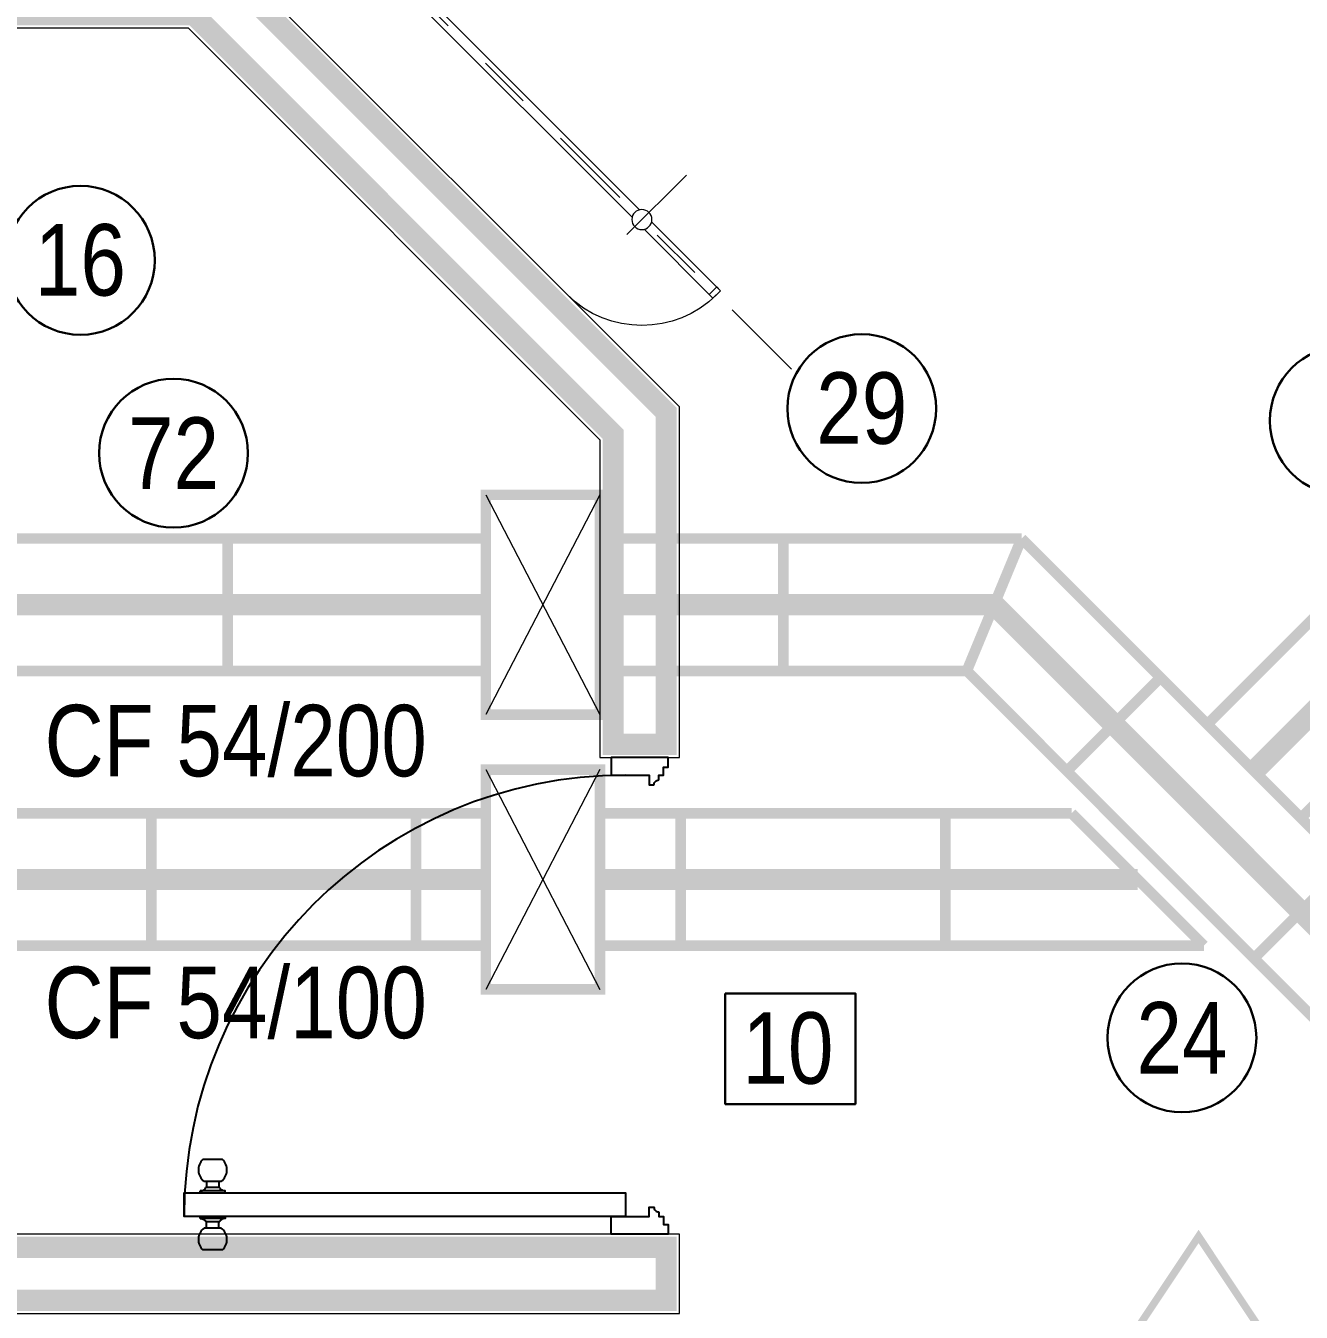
# Model space of a CAD drawing. Header units: millimetres. Extents: x 0 to 99.3, y 0 to 70.2.
# Drawn here: x 22.44 to 24.85, y 29.615 to 32.044 of the extents above; entities that cross this region are included whole.
import ezdxf

# ---------------------------------------------------------------- set-up
doc = ezdxf.new("R2010")
doc.units = ezdxf.units.MM
doc.linetypes.add('CENTER', pattern=[50.8, 31.75, -6.35, 6.35, -6.35])
doc.linetypes.add('DOT2', pattern=[0.125, 0, -0.125])
for name, color, linetype, lineweight in [('ARQUITECTÓNICO', 152, 'Continuous', 0), ('CRISTAL', 4, 'Continuous', 0), ('INST. VOZ Y DATOS', 40, 'Continuous', 0), ('TEXTOS INST. VOZ Y DATOS', 1, 'Continuous', 0)]:
    doc.layers.add(name, color=color, linetype=linetype, lineweight=lineweight)
doc.layers.add('PUERTAS', color=2, linetype='Continuous')
doc.styles.add('75', font='ARIALN.TTF', dxfattribs={"height": 0.135})

# ---------------------------------------------------------------- blocks, each defined once
blk = doc.blocks.new('gjyti67')
at = {"layer": 'CRISTAL', "color": 8, "linetype": 'CENTER', "ltscale": 0.005}
for p, q in [((148.5715, -45.5337), (148.5715, -45.7714)), ((148.1715, -45.6525), (149.4715, -45.6525))]:
    blk.add_line(p, q, dxfattribs=at)
at = {"layer": 'CRISTAL', "color": 8}
blk.add_line((149.1981, -45.6037), (149.1981, -45.7013), dxfattribs=at)
at = {"layer": 'CRISTAL'}
for p, q in [((148.3715, -45.6425), (148.5555, -45.6425)), ((148.3815, -45.6625), (148.3815, -45.6425)), ((148.5875, -45.6425), (149.2715, -45.6425)), ((149.2615, -45.6625), (149.2615, -45.6425)), ((148.3715, -45.6625), (148.5555, -45.6625)), ((148.5875, -45.6625), (149.2715, -45.6625))]:
    blk.add_line(p, q, dxfattribs=at)
for points in [[(148.3715, -45.6625), (148.3815, -45.6625), (148.3815, -45.6425), (148.3715, -45.6425)], [(149.2715, -45.6625), (149.2615, -45.6625), (149.2615, -45.6425), (149.2715, -45.6425)]]:
    blk.add_lwpolyline(points, close=True, dxfattribs=at)
blk.add_circle((148.5715, -45.6525), 0.0189, dxfattribs=at)
for radius, start, end in [(0.7, 360, 90), (0.2, 180, 270)]:
    blk.add_arc((148.5715, -45.6525), radius, start, end, dxfattribs=at)
blk = doc.blocks.new('jihgouhghg')
at = {"layer": 'PUERTAS'}
for p, q in [((444.5379, 22.0824), (444.497, 22.0824)), ((444.5355, 22.0365), (444.4994, 22.0365)), ((444.5043, 22.0365), (444.5043, 22.0238)), ((444.5306, 22.0365), (444.5306, 22.0238)), ((444.5437, 22.0163), (444.4912, 22.0163)), ((444.4912, 22.0125), (444.4912, 22.0163)), ((444.5325, 22.0238), (444.5025, 22.0238)), ((444.4912, 21.9625), (444.4912, 21.9588)), ((444.5437, 21.9588), (444.4912, 21.9588)), ((444.5325, 21.9513), (444.5025, 21.9513)), ((444.5043, 21.9386), (444.5043, 21.9513)), ((444.5306, 21.9386), (444.5306, 21.9513)), ((444.5355, 21.9386), (444.4994, 21.9386)), ((444.5379, 21.8926), (444.497, 21.8926))]:
    blk.add_line(p, q, dxfattribs=at)
for points in [[(445.4538, 22.8788), (445.4538, 22.8888), (445.4638, 22.8888), (445.4638, 22.9057), (445.4738, 22.9057), (445.4738, 22.9257), (445.3538, 22.9257), (445.3538, 22.8888), (445.4338, 22.8888), (445.4338, 22.8688), (445.4438, 22.8688, -0.414214)], [(445.4538, 21.9725), (445.4538, 21.9625), (445.4638, 21.9625), (445.4638, 21.9457), (445.4738, 21.9457), (445.4738, 21.9257), (445.3538, 21.9257), (445.3538, 21.9625), (445.4338, 21.9625), (445.4338, 21.9825), (445.4438, 21.9825, 0.414214)]]:
    blk.add_lwpolyline(points, format="xyb", close=True, dxfattribs=at)
for points in [[(445.3838, 21.9625), (444.4575, 21.9625), (444.4575, 22.0125), (445.3838, 22.0125)], [(444.4912, 22.0163), (444.4912, 22.0125), (444.5437, 22.0125), (444.5437, 22.0163)], [(444.4912, 21.9588), (444.4912, 21.9625), (444.5437, 21.9625), (444.5437, 21.9588)]]:
    blk.add_lwpolyline(points, close=True, dxfattribs=at)
for centre, radius, start, end in [((445.3838, 21.9625), 0.9263, 90, 180), ((444.5175, 22.0605), 0.03, 132.9272, 233.0811), ((444.5175, 22.0605), 0.03, 306.9189, 47.0728), ((444.5175, 21.9146), 0.03, 126.9189, 227.0728), ((444.5175, 21.9146), 0.03, 312.9272, 53.0811)]:
    blk.add_arc(centre, radius, start, end, dxfattribs=at)
for centre, start_param, end_param in [((444.4912, 22.0238), 1.570796, 3.141593), ((444.5437, 21.9513), 4.712389, 6.283185)]:
    blk.add_ellipse(centre, major_axis=(-0.0112, 0), ratio=0.666786, start_param=start_param, end_param=end_param, dxfattribs=at)
at = {"layer": 'PUERTAS', "extrusion": (0, 0, -1)}
for centre, start_param, end_param in [((444.5437, 22.0238), 4.712389, 6.283185), ((444.4912, 21.9513), 1.570796, 3.141593)]:
    blk.add_ellipse(centre, major_axis=(-0.0112, 0), ratio=0.666786, start_param=start_param, end_param=end_param, dxfattribs=at)

msp = doc.modelspace()

# ---------------------------------------------------------------- linework, layer by layer
at = {"layer": 'ARQUITECTÓNICO'}
msp.add_lwpolyline([(20.6401, 32.1902), (17.7095, 32.1902), (17.7095, 34.1052), (17.5595, 34.1052), (17.5595, 32.0402), (20.4901, 32.0402), (20.4901, 29.612), (23.525, 29.612), (23.525, 29.612), (23.675, 29.612), (23.675, 29.612), (23.675, 29.762), (20.6401, 29.762), (20.6401, 32.0402), (22.7472, 32.0402), (23.525, 31.2624), (23.525, 30.662), (23.675, 30.662), (23.675, 31.3246), (22.8093, 32.1902), (20.4901, 32.1902)], dxfattribs=at)
at = {"layer": 'ARQUITECTÓNICO', "const_width": 0.04}
msp.add_lwpolyline([(20.4901, 32.1652), (17.6845, 32.1652), (17.6845, 34.0802), (17.5845, 34.0802), (17.5845, 32.0652), (20.5151, 32.0652), (20.5151, 29.637), (23.525, 29.637), (23.65, 29.637), (23.65, 29.737), (20.6151, 29.737), (20.6151, 32.0652), (22.7576, 32.0652), (23.55, 31.2728), (23.55, 30.687), (23.65, 30.687), (23.65, 31.3142), (22.799, 32.1652), (20.4901, 32.1652)], dxfattribs=at)
at = {"layer": 'INST. VOZ Y DATOS', "const_width": 0.02}
for points in [[(24.6724, 30.7249), (28.6385, 34.6909)], [(24.8492, 30.5481), (28.8885, 34.5874)], [(23.3094, 31.0758), (21.3215, 31.0758)], [(22.8215, 31.0758), (22.8215, 30.8258)], [(24.3215, 31.0758), (23.525, 31.0758)], [(23.8715, 30.8258), (23.8715, 31.0758)], [(24.218, 30.8258), (24.3215, 31.0758)], [(24.3215, 31.0758), (25.2001, 30.1972)], [(23.3094, 30.8258), (21.3215, 30.8258)], [(24.218, 30.8258), (23.525, 30.8258)], [(24.218, 30.8258), (24.9501, 30.0936)], [(24.4073, 30.6365), (24.5841, 30.8133)], [(24.7608, 30.2829), (24.9376, 30.4597)]]:
    msp.add_lwpolyline(points, dxfattribs=at)
at = {"layer": 'INST. VOZ Y DATOS', "color": 6, "const_width": 0.04}
for points in [[(24.7608, 30.6365), (28.7635, 34.6392)], [(23.3094, 30.9508), (21.3215, 30.9508)], [(24.2697, 30.9508), (23.525, 30.9508)], [(24.2697, 30.9508), (25.0751, 30.1454)]]:
    msp.add_lwpolyline(points, dxfattribs=at)
at = {"layer": 'INST. VOZ Y DATOS', "const_width": 0.02}
msp.add_lwpolyline([(23.3094, 31.1583), (23.3094, 30.7433), (23.525, 30.7433), (23.525, 31.1583)], close=True, dxfattribs=at)
at = {"layer": 'INST. VOZ Y DATOS'}
for points in [[(23.3094, 31.1583), (23.525, 30.7433)], [(23.525, 31.1583), (23.3094, 30.7433)]]:
    msp.add_lwpolyline(points, dxfattribs=at)
at = {"layer": 'INST. VOZ Y DATOS', "color": 20, "const_width": 0.02}
msp.add_lwpolyline([(23.3094, 30.6394), (23.3094, 30.2244), (23.525, 30.2244), (23.525, 30.6394)], close=True, dxfattribs=at)
at = {"layer": 'INST. VOZ Y DATOS', "color": 20}
for points in [[(23.3094, 30.6394), (23.525, 30.2244)], [(23.525, 30.6394), (23.3094, 30.2244)]]:
    msp.add_lwpolyline(points, dxfattribs=at)
at = {"layer": 'INST. VOZ Y DATOS', "color": 20, "const_width": 0.02}
for points in [[(23.3094, 30.5569), (21.6774, 30.5569)], [(22.6774, 30.5569), (22.6774, 30.3069)], [(23.1774, 30.5569), (23.1774, 30.3069)], [(24.4161, 30.5569), (23.525, 30.5569)], [(23.6774, 30.5569), (23.6774, 30.3069)], [(24.1774, 30.5569), (24.1774, 30.3069)], [(24.4161, 30.5569), (24.6661, 30.3069)], [(23.3094, 30.3069), (21.6774, 30.3069)], [(24.6661, 30.3069), (23.525, 30.3069)]]:
    msp.add_lwpolyline(points, dxfattribs=at)
at = {"layer": 'INST. VOZ Y DATOS', "color": 104, "linetype": 'DOT2', "ltscale": 0.5, "const_width": 0.04}
for points in [[(23.3094, 30.4319), (21.6774, 30.4319)], [(24.5411, 30.4319), (23.525, 30.4319)]]:
    msp.add_lwpolyline(points, dxfattribs=at)
at = {"layer": 'TEXTOS INST. VOZ Y DATOS', "lineweight": 30}
msp.add_lwpolyline([(23.7617, 30.2168), (24.0077, 30.2168), (24.0077, 30.0078), (23.7617, 30.0078)], close=True, dxfattribs=at)
at = {"layer": 'TEXTOS INST. VOZ Y DATOS', "const_width": 0.014}
msp.add_lwpolyline([(24.6559, 29.4771), (24.5997, 29.4771), (24.5997, 29.5893), (24.5436, 29.5893), (24.6559, 29.7577), (24.7681, 29.5893), (24.712, 29.5893), (24.712, 29.4771)], close=True, dxfattribs=at)
at = {"layer": 'TEXTOS INST. VOZ Y DATOS', "lineweight": 30}
for centre in [(22.5435, 31.6012), (24.0196, 31.3212), (24.931, 31.2983), (22.7194, 31.2371), (24.6245, 30.1328)]:
    msp.add_circle(centre, 0.1405, dxfattribs=at)

# ---------------------------------------------------------------- block references
at = {"layer": 'CRISTAL', "rotation": 134.9999999999999}
msp.add_blockref('gjyti67', (97.3688, -104.669), dxfattribs=at)
at = {"layer": 'CRISTAL', "xscale": -1, "rotation": 315}
msp.add_blockref('gjyti67', (160.9413, -41.0965), dxfattribs=at)
at = {"layer": 'PUERTAS', "xscale": 0.8999999999999719, "yscale": 0.8999999999999719, "zscale": 0.8999999999999719}
msp.add_blockref('jihgouhghg', (-377.2724, 10.0289), dxfattribs=at)

# ---------------------------------------------------------------- texts
at = {"layer": 'TEXTOS INST. VOZ Y DATOS', "char_height": 0.135, "style": '75'}
for s, insert, width, attachment_point in [('16', (22.5435, 31.6012), 1.385165, 5), ('29', (24.0196, 31.3212), 1.385165, 5), ('72', (22.7194, 31.2371), 1.385165, 5), ('CF 54/200', (22.8369, 30.7617), 1.539073, 2), ('CF 54/100', (22.8369, 30.2671), 1.539073, 2), ('24', (24.6245, 30.1328), 1.385165, 5)]:
    msp.add_mtext(s, dxfattribs=dict(at, insert=insert, width=width, attachment_point=attachment_point))
at = {"layer": 'TEXTOS INST. VOZ Y DATOS', "lineweight": 30, "insert": (23.8801, 30.1127), "char_height": 0.135, "width": 1.385165, "attachment_point": 5, "style": '75'}
msp.add_mtext('10', dxfattribs=at)

doc.saveas('drawing.dxf')
